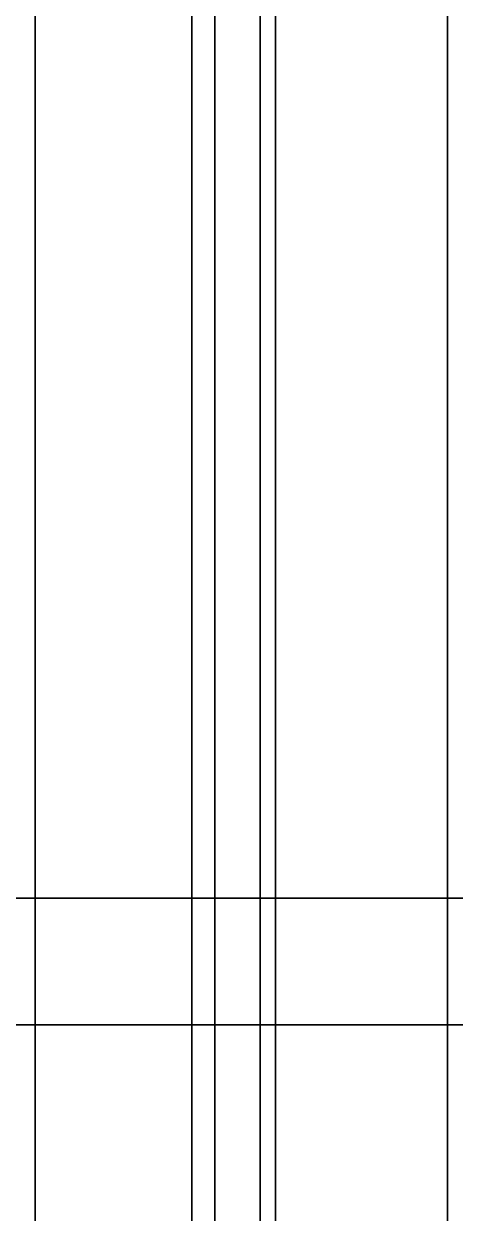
# Model space of a CAD drawing. Header units: millimetres. Extents: x 32496 to 166256, y 3504 to 23939.
# Drawn here: x 70661.5 to 70832.1, y 12556.6 to 13026.7 of the extents above; entities that cross this region are included whole.
import ezdxf

# ---------------------------------------------------------------- set-up
doc = ezdxf.new("R2010")
doc.units = ezdxf.units.MM
doc.layers.get('0').update_dxf_attribs({"lineweight": 35})

# ---------------------------------------------------------------- blocks, each defined once
blk = doc.blocks.new('DRGTJHYTHRTTR')
at = {"color": 7, "linetype": 'Continuous'}
for p, q in [((53199.04, -50285.69), (51844.04, -50285.69)), ((53199.04, -50335.69), (51844.04, -50335.69))]:
    blk.add_line(p, q, dxfattribs=at)
blk = doc.blocks.new('8-1250')
at = {"linetype": 'Continuous'}
for p, q in [((-2380.13, -32152.29), (-2380.13, -34671.29)), ((-2217.13, -34433.17), (-2217.13, -33790.41)), ((-2318.13, -33799.29), (-2318.13, -34424.29)), ((-2309.13, -33799.29), (-2309.13, -34424.29)), ((-2291.13, -34424.29), (-2291.13, -33799.29)), ((-2285.13, -33799.29), (-2285.13, -34424.29))]:
    blk.add_line(p, q, dxfattribs=at)

msp = doc.modelspace()

# ---------------------------------------------------------------- block references
at = {"color": 6}
msp.add_blockref('8-1250', (73046.131, 46971.457), dxfattribs=at)
msp.add_blockref('DRGTJHYTHRTTR', (17920.951, 62966.819))

doc.saveas('drawing.dxf')
